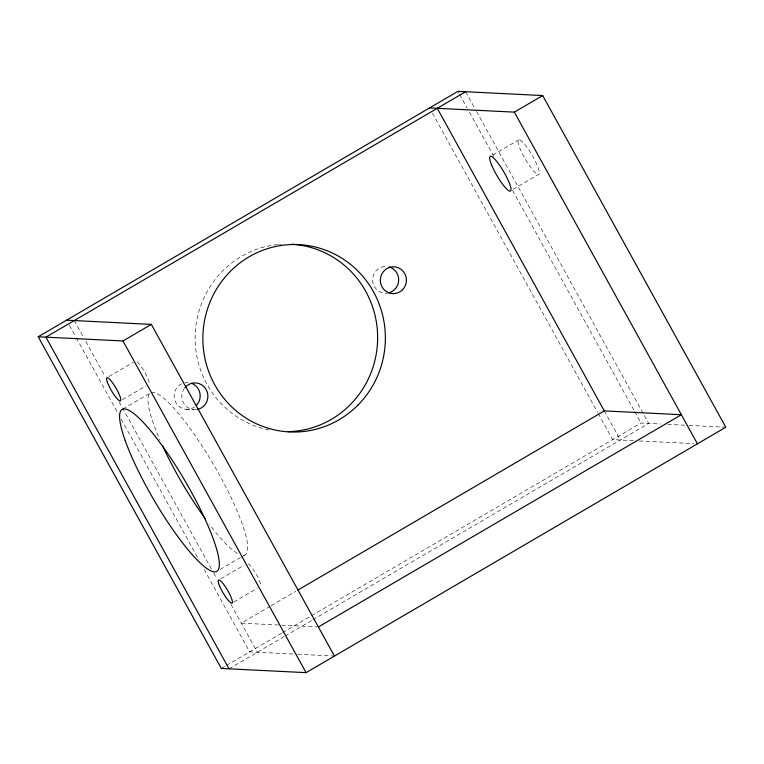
<?xml version="1.0" encoding="UTF-8"?>
<svg xmlns="http://www.w3.org/2000/svg" width="764" height="764" viewBox="0 0 764 764"><rect width="100%" height="100%" fill="white"/><g stroke="black" fill="none" stroke-linecap="round" stroke-linejoin="round"><path stroke-width="0.57" stroke-dasharray="3.82 2.86" d="M108.889 376.556L133.203 362.346M492.742 155.054L519.071 139.659M122.498 399.639L145.79 386.021M122.928 409.046L150.269 393.059A93.771 18.231 59.7 0 0 160.106 440.303M513.026 189.376L538.343 174.574A20.093 3.906 59.7 0 0 527.895 148.588A20.093 3.906 59.7 0 0 519.883 148.187A20.093 3.906 59.7 0 0 538.343 174.574M220.127 569.438L240.383 557.596M241.395 557.004L245.454 554.635M220.939 578.749L244.232 565.121M233.784 602.022L257.086 588.404M270.103 606.32L241.309 623.147L280.436 625.095M271.124 605.718L295.811 591.288M221.302 668.443L225.351 666.074M226.364 665.482L281.534 633.222M282.565 632.621L641.025 423.036L660.583 424.001M229.009 668.825L284.103 636.613M285.134 636.011L311.865 620.378M312.896 619.776L648.731 423.418L475.418 109.462M667.698 424.354L687.858 425.357M689.042 425.414L724.616 427.181M185.967 409.265L193.674 409.647M633.413 440.647L612.661 439.615L598.269 413.544M639.344 440.943L693.884 443.645M281.62 625.153L317.194 626.919M292.937 654.013L249.656 651.864L203.023 567.375M297.683 654.242L333.247 656.009M465.629 91.728L474.845 108.421M457.922 91.346L459.078 93.437M459.651 94.478L467.138 108.039M469.44 112.212L494.193 157.059M512.625 190.437L634.11 410.516M634.693 411.557L641.025 423.036M604.305 410.908L620.368 439.997M432.443 113.148L597.696 412.493M74.27 320.565L83.486 337.258M85.788 341.432L104.792 375.859M119.194 401.95L211.351 568.894M213.662 573.067L216.537 578.281M230.938 604.372L257.363 652.246M69.438 325.397L75.77 336.867M76.352 337.908L118.382 414.05M121.256 419.264L198.993 560.079M237.47 553.375A93.771 18.231 59.7 0 1 209.451 524.362M151.119 392.62A93.771 18.231 59.7 0 1 216.489 469.64A93.771 18.231 59.7 0 1 243.63 555.294M195.947 409.647A13.399 13.036 -87.2 0 1 184.2 388.609M268.985 429.979A93.771 91.25 -87.2 0 1 195.231 333.658A93.771 91.25 -87.2 0 1 277.609 244.576M278.812 244.461A93.771 91.25 -87.2 0 1 281.2 244.279M194.591 406.897A13.399 13.036 -87.2 0 1 175.835 402.609A13.399 13.036 -87.2 0 1 181.679 383.776M184.926 382.726A13.399 13.036 -87.2 0 1 188.326 382.573M388.914 292.803A13.399 13.036 -87.2 0 1 372.708 281.515A13.399 13.036 -87.2 0 1 385.753 266.445M248.29 563.784A13.399 2.607 59.7 0 1 256.78 575.139A13.399 2.607 59.7 0 1 260.696 586.265M137.195 361.945A13.399 2.607 59.7 0 1 145.838 374.217A13.399 2.607 59.7 0 1 148.827 384.244"/><path stroke-width="1.15" d="M38.2 336.762L457.922 91.346L542.698 95.557L725.8 427.238L306.077 672.654L221.302 668.443L38.2 336.762L122.975 340.964L151.339 324.385L334.441 656.066M465.629 91.728L45.907 337.144L229.009 668.825M429.569 107.934L514.344 112.136L542.698 95.557M297.864 590.085L604.305 410.908L681.383 414.728L318.378 626.977M66.564 320.183L151.339 324.385M514.344 112.136L697.436 443.817M437.275 108.316L604.305 410.908M122.975 340.964L306.077 672.654M205.344 518.823A93.771 18.231 59.7 0 1 162.465 445.546M184.898 387.682A13.399 13.036 -87.2 0 1 206.165 389.611A13.399 13.036 -87.2 0 1 197.074 409.494M291.896 244.27A93.771 91.25 -87.2 0 1 377.626 339.627A93.771 91.25 -87.2 0 1 287.999 431.631M191.649 383.337A13.399 13.036 -87.2 0 1 196.329 405.397M389.124 266.923A13.399 13.036 -87.2 0 1 388.914 292.803M491.529 164.776A20.093 3.906 59.7 0 0 509.989 191.153A20.093 3.906 59.7 0 0 499.541 165.167A20.093 3.906 59.7 0 0 491.529 164.776M125.277 440.761A93.771 18.231 59.7 0 0 211.599 571.195A93.771 18.231 59.7 0 0 171.623 459.326A93.771 18.231 59.7 0 0 125.277 440.761M358.106 404.939A93.771 91.25 -87.2 0 0 318.464 247.832A93.771 91.25 -87.2 0 0 205.774 362.031A93.771 91.25 -87.2 0 0 358.106 404.939M402.513 289.757A13.399 13.036 -87.2 0 0 396.85 267.304A13.399 13.036 -87.2 0 0 380.749 283.625A13.399 13.036 -87.2 0 0 402.513 289.757M107.361 382.201A13.399 2.607 59.7 0 0 119.69 400.823A13.399 2.607 59.7 0 0 113.96 384.817A13.399 2.607 59.7 0 0 107.361 382.201M219.449 585.616A13.399 2.607 59.7 0 0 231.759 603.207A13.399 2.607 59.7 0 0 224.797 585.883A13.399 2.607 59.7 0 0 219.449 585.616"/></g></svg>
